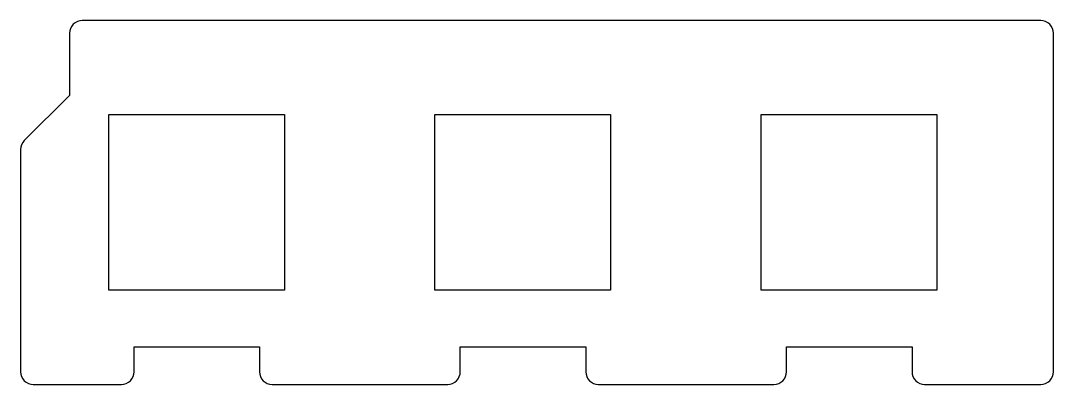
# Model space of a CAD drawing. Header units: millimetres. Extents: x -14 to 68.3, y -15.6 to 13.4.
import ezdxf

# ---------------------------------------------------------------- set-up
doc = ezdxf.new("R2010")
doc.units = ezdxf.units.MM
doc.layers.get('0').update_dxf_attribs({"linetype": 'CONTINUOUS'})

msp = doc.modelspace()

# ---------------------------------------------------------------- linework, layer by layer
msp.add_lwpolyline([(-13.707, 3.806, 0.198912), (-14, 3.099), (-14, -14.629, 0.414214), (-13, -15.629), (-5.964, -15.629, 0.414214), (-4.964, -14.629), (-4.964, -12.629), (5.036, -12.629), (5.036, -14.629, 0.414214), (6.036, -15.629), (20.036, -15.629, 0.414214), (21.036, -14.629), (21.036, -12.629), (31.036, -12.629), (31.036, -14.629, 0.414214), (32.036, -15.629), (46.036, -15.629, 0.414214), (47.036, -14.629), (47.036, -12.629), (57.036, -12.629), (57.036, -14.629, 0.414214), (58.036, -15.629), (67.3, -15.629, 0.414214), (68.3, -14.629), (68.3, 12.371, 0.414214), (67.3, 13.371), (-9.1, 13.371, 0.414214), (-10.1, 12.371), (-10.1, 7.413)], format="xyb", close=True)
for points in [[(-6.981, -8.11), (-6.981, 5.89), (7.019, 5.89), (7.019, -8.11)], [(19.019, 5.89), (33.019, 5.89), (33.019, -8.11), (19.019, -8.11)], [(45.019, 5.89), (59.019, 5.89), (59.019, -8.11), (45.019, -8.11)]]:
    msp.add_lwpolyline(points, close=True)

doc.saveas('drawing.dxf')
